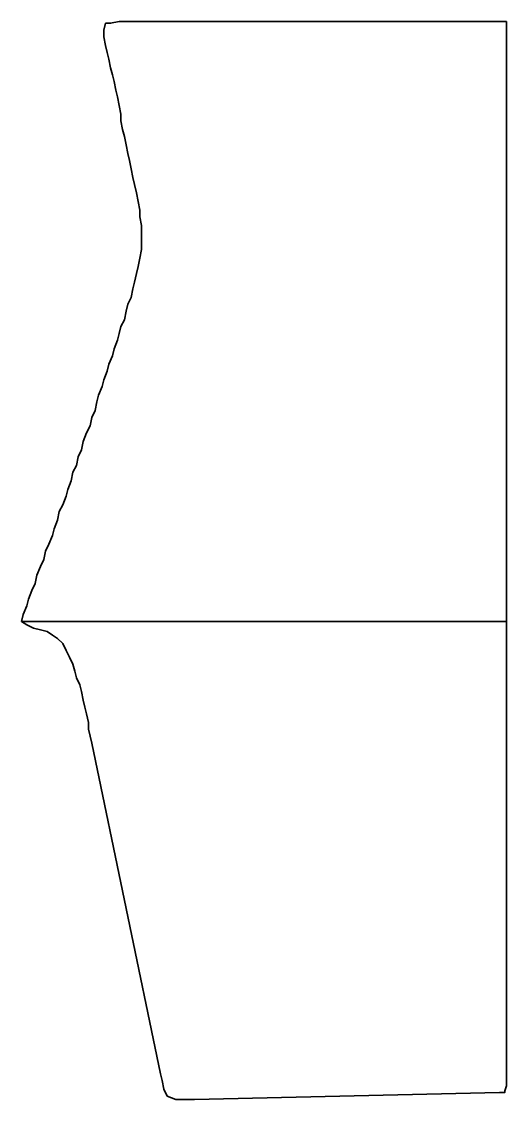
# Model space of a CAD drawing. Extents: x 0 to 283, y -629 to 0.
import ezdxf

# ---------------------------------------------------------------- set-up
doc = ezdxf.new("R2010")
doc.units = 0
doc.linetypes.add('Solid', pattern=[0])
doc.layers.add('zone_0_q3', color=7, linetype='Continuous')

msp = doc.modelspace()

# ---------------------------------------------------------------- linework, layer by layer
at = {"color": 0, "linetype": 'Solid', "lineweight": 35}
msp.add_lwpolyline([(283, -618), (283, -621), (282, -624), (282, -625), (279, -625), (101, -629), (97, -629), (93, -629), (90, -629), (85, -627), (83, -623), (82, -618), (81, -614), (41, -421), (40, -417), (39, -413), (39, -409), (38, -404), (37, -400), (36, -396), (35, -391), (34, -387), (32, -383), (31, -379), (30, -375), (28, -371), (26, -367), (24, -363), (21, -360), (18, -358), (15, -356), (11, -355), (7, -354), (3, -352), (0, -350), (1, -346), (3, -341), (4, -337), (6, -332), (8, -328), (9, -323), (11, -318), (13, -314), (14, -309), (16, -305), (18, -300), (19, -296), (21, -291), (22, -286), (24, -282), (26, -277), (27, -273), (29, -268), (30, -263), (32, -259), (33, -254), (35, -250), (36, -245), (38, -240), (40, -236), (41, -231), (43, -227), (44, -222), (45, -218), (47, -213), (48, -209), (50, -204), (51, -200), (53, -195), (54, -191), (56, -186), (57, -182), (58, -178), (60, -174), (61, -169), (62, -165), (64, -161), (65, -156), (66, -152), (67, -147), (68, -143), (69, -138), (70, -133), (70, -129), (70, -124), (70, -119), (69, -114), (69, -110), (68, -105), (67, -100), (66, -95), (65, -91), (64, -86), (63, -81), (62, -77), (61, -72), (60, -67), (59, -63), (58, -58), (58, -54), (57, -49), (56, -44), (55, -40), (54, -35), (53, -31), (52, -27), (51, -22), (50, -18), (49, -14), (48, -9), (48, -5), (49, -1), (52, -1), (57, 0), (283, 0), (283, -618)], close=True, dxfattribs=at)
at = {"layer": 'zone_0_q3', "color": 3, "linetype": 'Solid', "lineweight": 35}
msp.add_lwpolyline([(283, -350), (283, -618), (283, -621), (282, -624), (282, -625), (279, -625), (101, -629), (97, -629), (93, -629), (90, -629), (85, -627), (83, -623), (82, -618), (81, -614), (41, -421), (40, -417), (39, -413), (39, -409), (38, -404), (37, -400), (36, -396), (35, -391), (34, -387), (32, -383), (31, -379), (30, -375), (28, -371), (26, -367), (24, -363), (21, -360), (18, -358), (15, -356), (11, -355), (7, -354), (3, -352), (0, -350), (283, -350)], close=True, dxfattribs=at)

doc.saveas('drawing.dxf')
